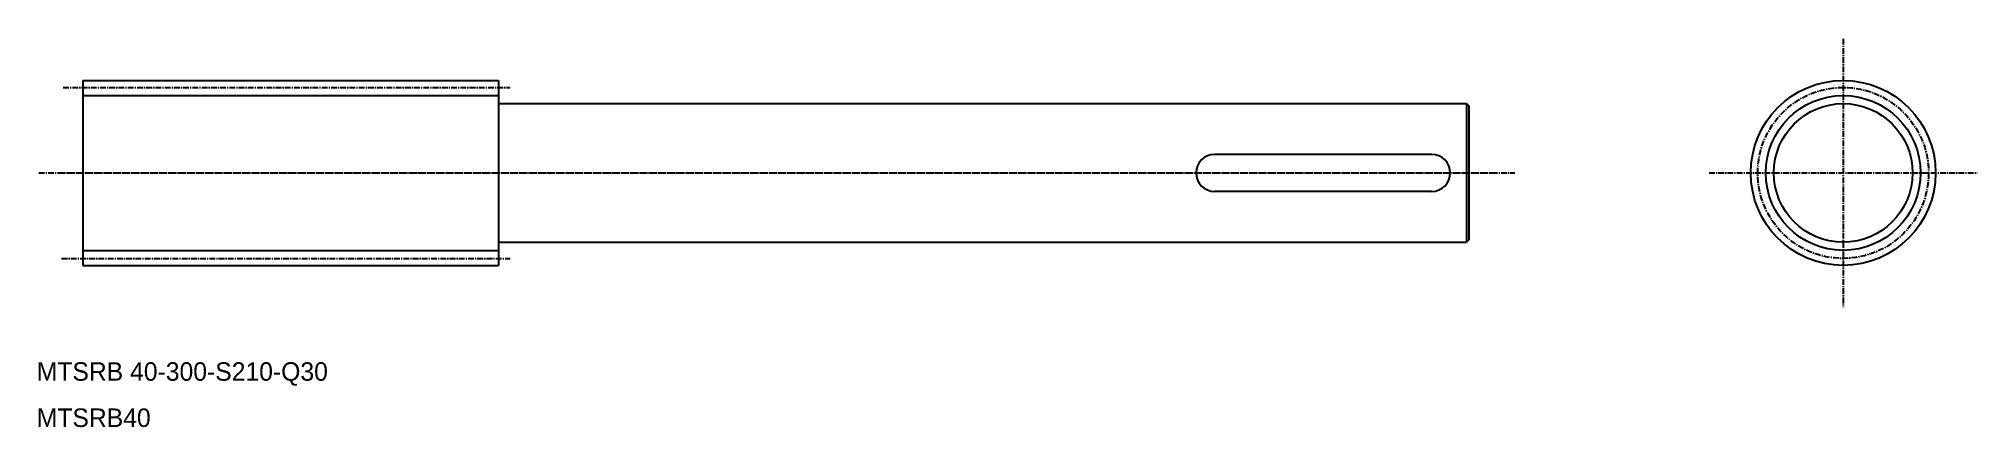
# Model space of a CAD drawing. Extents: x 10 to 430, y 10 to 94.
import ezdxf

# ---------------------------------------------------------------- set-up
doc = ezdxf.new("R2010")
doc.units = 0
doc.linetypes.add('CENTER', pattern=[2, 1.25, -0.25, 0.25, -0.25])
doc.layers.get('0').update_dxf_attribs({"linetype": 'CONTINUOUS'})
doc.layers.add('CENTER', color=1, linetype='CENTER')

msp = doc.modelspace()

# ---------------------------------------------------------------- linework, layer by layer
at = {"color": 7, "linetype": 'CONTINUOUS'}
for p, q in [((20, 84.97), (20, 44.97)), ((20, 84.97), (110, 84.97)), ((110, 84.97), (110, 44.97)), ((110.3, 79.97), (319.5, 79.97)), ((319.5, 79.97), (319.5, 49.97)), ((319.5, 79.97), (320, 79.47)), ((320, 79.47), (320, 50.47)), ((20, 74.97), (20, 74.97)), ((312, 68.97), (265, 68.97)), ((20, 64.97), (20, 64.97)), ((312, 60.97), (265, 60.97)), ((320, 50.47), (319.5, 49.97)), ((110.3, 49.97), (319.5, 49.97)), ((20, 44.97), (110, 44.97))]:
    msp.add_line(p, q, dxfattribs=at)
at = {"color": 3, "linetype": 'CONTINUOUS'}
for p, q in [((20, 81.72), (110, 81.72)), ((20, 48.22), (110, 48.22))]:
    msp.add_line(p, q, dxfattribs=at)
at = {"color": 7, "linetype": 'CONTINUOUS'}
for radius in [20, 15]:
    msp.add_circle((401.07, 64.97), radius, dxfattribs=at)
at = {"color": 3, "linetype": 'CONTINUOUS'}
msp.add_circle((401.07, 64.97), 16.75, dxfattribs=at)
at = {"color": 7, "linetype": 'CONTINUOUS'}
for centre, radius, start, end in [((110.3, 80.27), 0.3, 180, 270), ((265, 64.97), 4, 90, 270), ((312, 64.97), 4, 270, 90), ((110.3, 49.67), 0.3, 90, 180)]:
    msp.add_arc(centre, radius, start, end, dxfattribs=at)
at = {"layer": 'CENTER', "color": 1, "linetype": 'CENTER'}
for p, q in [((401.07, 94), (401.07, 35.95)), ((15.71, 83.47), (112.5, 83.47)), ((10.46, 64.97), (325, 64.97)), ((15, 64.97), (330, 64.97)), ((372.04, 64.97), (430.09, 64.97)), ((15.38, 46.47), (112.5, 46.47))]:
    msp.add_line(p, q, dxfattribs=at)
msp.add_circle((401.07, 64.97), 18.5, dxfattribs=at)

# ---------------------------------------------------------------- texts
at = {"color": 7, "linetype": 'CONTINUOUS'}
for s, p in [('MTSRB 40-300-S210-Q30', (10, 20)), ('MTSRB40', (10, 10))]:
    msp.add_text(s, height=4, dxfattribs=at).set_placement(p)

doc.saveas('drawing.dxf')
